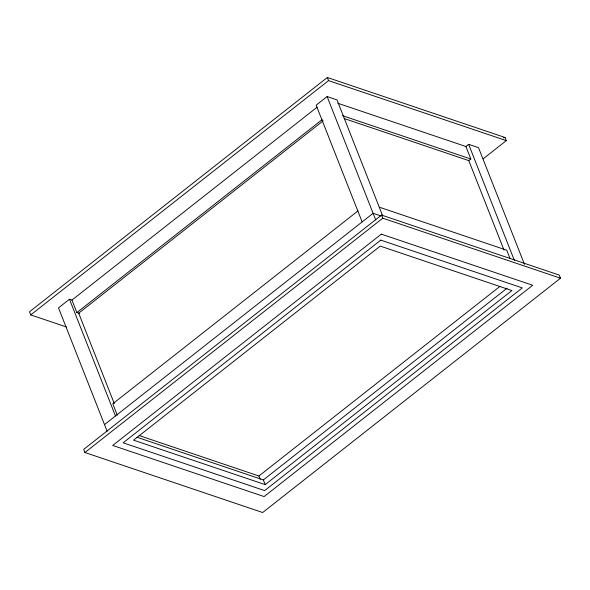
<?xml version="1.0" encoding="UTF-8"?>
<svg xmlns="http://www.w3.org/2000/svg" width="590" height="590" viewBox="0 0 590 590"><rect width="100%" height="100%" fill="white"/><g stroke="black" fill="none" stroke-linecap="round" stroke-linejoin="round"><path stroke-width="0.89" d="M483.166 158.821L506.301 140.619L505.07 137.492L327.339 77.482L29.5 311.786L30.732 314.913L66.449 326.978M30.732 314.913L328.571 80.609L506.301 140.619M79.34 313.408L76.87 312.575L71.943 300.067L69.48 299.233L58.513 307.862L107.129 431.275M382.645 215.778L336.993 99.887L327.118 96.553L316.159 105.175L362.142 221.921M71.943 300.067L317.177 107.144M76.87 312.575L322.103 119.652M323.187 120.832L78.684 313.187L114.276 403.545M358.034 210.866L112.801 403.781L117.292 415.183M104.504 424.608L373.109 213.292L380.934 215.94M337.738 103.221L465.901 146.497L468.644 144.344L478.52 147.677L524.503 264.416M381.538 215.07L83.699 449.381L84.931 452.508L262.661 512.518L560.5 278.215L559.268 275.088L381.538 215.07L382.77 218.197L560.5 278.215M84.931 452.508L382.77 218.197M344.11 118.516L468.785 160.613L470.827 159.005L465.901 146.497M139.093 435.545L258.907 476.005L499.907 286.416M136.932 437.242L263.354 479.928L507.142 288.141M265.205 484.619L511.884 290.56L380.226 246.104L133.554 440.162L265.205 484.619L263.354 479.928M503.27 137.78L505.07 137.492M342.665 115.728L470.827 159.005M379.466 207.23L506.758 250.212L509.967 258.354M468.644 144.344L514.296 260.234M468.785 160.613L504.037 250.116M327.339 77.482L328.571 80.609M327.118 96.553L375.734 219.967M258.907 476.005L260.19 479.25M69.48 299.233L115.463 415.979M381.317 234.142L112.712 445.45L264.114 496.574L532.718 285.265L381.317 234.142M380.771 240.123L123.133 442.81L264.659 490.6L522.298 287.913L380.771 240.123"/></g></svg>
